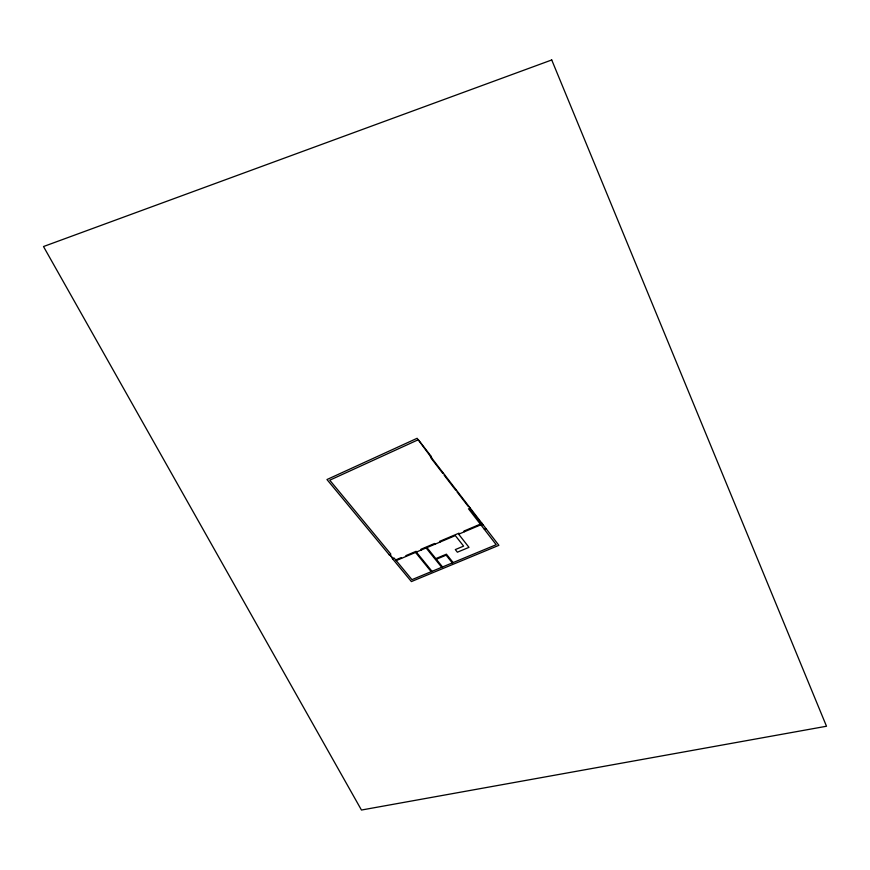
<?xml version="1.0" encoding="UTF-8"?>
<svg xmlns="http://www.w3.org/2000/svg" width="870" height="870" viewBox="0 0 870 870"><rect width="100%" height="100%" fill="white"/><g stroke="black" fill="none" stroke-linecap="round" stroke-linejoin="round"><path stroke-width="1.3" d="M418.329 439.709L329.752 480.196L390.88 554.157L389.271 554.842M418.503 439.926L430.748 455.837M430.911 456.065L430.378 456.304L498.88 545.327L411.401 581.573L392.326 558.518L392.881 558.312M431.476 457.729L417.111 438.295L326.968 479.544L389.423 555.016L389.923 554.734M443.504 473.334L442.797 473.378L431.107 458.185L431.661 457.653M444.548 474.759L444.168 475.216L455.673 490.158L456.369 490.125M457.468 491.496L457.076 491.941L468.408 506.644L469.104 506.612M470.159 507.971L469.767 508.406L480.914 522.881L481.61 522.859M392.468 558.703L394.077 558.018L411.956 579.659L496.194 544.707L481.284 525.36L482.97 524.654M395.665 559.954L401.016 557.692L401.548 558.333M482.023 523.425L463.971 531.059L464.482 531.722M396.198 560.595L455.325 535.594L463.612 546.121L455.314 549.59L457.381 552.2L468.984 547.35L458.653 534.191L482.535 524.088M484.372 529.373L486.058 528.666M435.805 558.627L446.419 554.179L453.129 562.575M436.327 559.269L446.125 555.169L452.313 562.912M389.803 554.614L393.001 558.475M389.64 554.679L392.838 558.54M406.377 556.289L405.855 555.647L416.088 551.308L416.621 551.961M416.349 552.069L432.009 571.34M415.534 552.417L431.205 571.666M421.493 549.894L420.971 549.253L434.576 543.489L435.109 544.141M426.104 547.948L441.721 567.305M426.92 547.6L442.536 566.968M440.035 542.064L439.513 541.401L458.958 533.179L459.48 533.843M468.451 508.711L479.903 523.577M480.338 524.131L480.849 524.806M551.732 59.965L43.5 246.536L361.452 810.035L826.5 726.243L551.732 59.965"/></g></svg>
